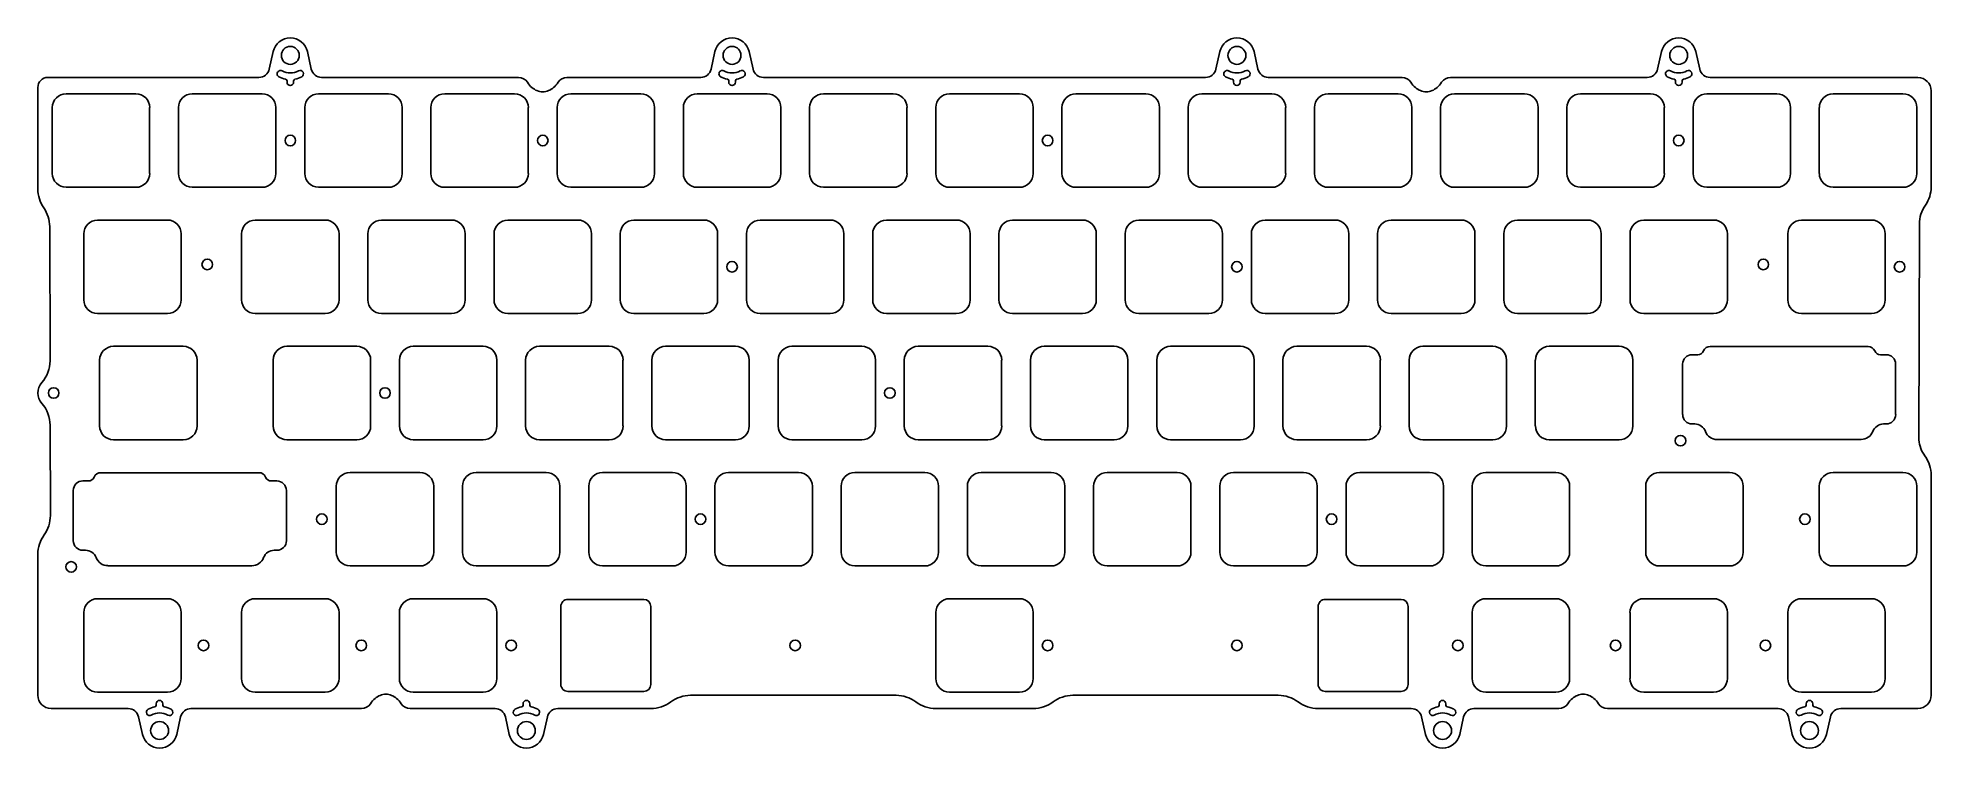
# Model space of a CAD drawing. Header units: millimetres. Extents: x 4 to 290, y 5 to 112.
import ezdxf

# ---------------------------------------------------------------- set-up
doc = ezdxf.new("R2010")
doc.units = ezdxf.units.MM
doc.layers.add('Shape2DView', color=7, linetype='CONTINUOUS')

msp = doc.modelspace()

# ---------------------------------------------------------------- linework, layer by layer
at = {"layer": 'Shape2DView'}
for p, q in [((39.8, 109.75), (39.21, 107.1)), ((45.56, 107.1), (44.98, 109.75)), ((106.48, 109.75), (105.89, 107.1)), ((112.24, 107.1), (111.65, 109.75)), ((182.68, 109.75), (182.09, 107.1)), ((188.44, 107.1), (187.85, 109.75)), ((249.35, 109.75), (248.76, 107.1)), ((255.11, 107.1), (254.53, 109.75)), ((37.65, 105.85), (5.79, 105.85)), ((76.83, 105.85), (47.12, 105.85)), ((104.33, 105.85), (84.15, 105.85)), ((180.53, 105.85), (113.8, 105.85)), ((210.18, 105.85), (190, 105.85)), ((247.2, 105.85), (217.5, 105.85)), ((288.04, 105.85), (256.67, 105.85)), ((4.29, 104.35), (4.29, 89.02)), ((8.54, 103.38), (19.09, 103.38)), ((27.59, 103.38), (38.14, 103.38)), ((41.89, 105.13), (41.89, 105.35)), ((42.89, 105.35), (42.89, 105.13)), ((46.64, 103.38), (57.19, 103.38)), ((65.69, 103.38), (76.24, 103.38)), ((84.74, 103.38), (95.29, 103.38)), ((103.79, 103.38), (114.34, 103.38)), ((108.56, 105.13), (108.56, 105.35)), ((109.56, 105.35), (109.56, 105.13)), ((122.84, 103.38), (133.39, 103.38)), ((141.89, 103.38), (152.44, 103.38)), ((160.94, 103.38), (171.49, 103.38)), ((179.99, 103.38), (190.54, 103.38)), ((184.76, 105.13), (184.76, 105.35)), ((185.76, 105.35), (185.76, 105.13)), ((199.04, 103.38), (209.59, 103.38)), ((218.09, 103.38), (228.64, 103.38)), ((237.14, 103.38), (247.69, 103.38)), ((251.44, 105.13), (251.44, 105.35)), ((252.44, 105.35), (252.44, 105.13)), ((256.19, 103.38), (266.74, 103.38)), ((275.24, 103.38), (285.79, 103.38)), ((290.04, 89.33), (290.04, 103.85)), ((6.46, 91.35), (6.46, 101.3)), ((21.16, 101.3), (21.16, 91.35)), ((25.51, 91.35), (25.51, 101.3)), ((40.21, 101.3), (40.21, 91.35)), ((44.56, 91.35), (44.56, 101.3)), ((59.26, 101.3), (59.26, 91.35)), ((63.61, 91.35), (63.61, 101.3)), ((78.31, 101.3), (78.31, 91.35)), ((82.66, 91.35), (82.66, 101.3)), ((97.36, 101.3), (97.36, 91.35)), ((101.71, 91.35), (101.71, 101.3)), ((116.41, 101.3), (116.41, 91.35)), ((120.76, 91.35), (120.76, 101.3)), ((135.46, 101.3), (135.46, 91.35)), ((139.81, 91.35), (139.81, 101.3)), ((154.51, 101.3), (154.51, 91.35)), ((158.86, 91.35), (158.86, 101.3)), ((173.56, 101.3), (173.56, 91.35)), ((177.91, 91.35), (177.91, 101.3)), ((192.61, 101.3), (192.61, 91.35)), ((196.96, 91.35), (196.96, 101.3)), ((211.66, 101.3), (211.66, 91.35)), ((216.01, 91.35), (216.01, 101.3)), ((230.71, 101.3), (230.71, 91.35)), ((235.06, 91.35), (235.06, 101.3)), ((249.76, 101.3), (249.76, 91.35)), ((254.11, 91.35), (254.11, 101.3)), ((268.81, 101.3), (268.81, 91.35)), ((273.16, 91.35), (273.16, 101.3)), ((287.86, 101.3), (287.86, 91.35)), ((19.09, 89.28), (8.54, 89.28)), ((38.14, 89.28), (27.59, 89.28)), ((57.19, 89.28), (46.64, 89.28)), ((76.24, 89.28), (65.69, 89.28)), ((95.29, 89.28), (84.74, 89.28)), ((114.34, 89.28), (103.79, 89.28)), ((133.39, 89.28), (122.84, 89.28)), ((152.44, 89.28), (141.89, 89.28)), ((171.49, 89.28), (160.94, 89.28)), ((190.54, 89.28), (179.99, 89.28)), ((209.59, 89.28), (199.04, 89.28)), ((228.64, 89.28), (218.09, 89.28)), ((247.69, 89.28), (237.14, 89.28)), ((266.74, 89.28), (256.19, 89.28)), ((285.79, 89.28), (275.24, 89.28)), ((6.07, 83.33), (6.12, 63.1)), ((13.3, 84.33), (23.85, 84.33)), ((37.11, 84.33), (47.66, 84.33)), ((56.16, 84.33), (66.71, 84.33)), ((75.21, 84.33), (85.76, 84.33)), ((94.26, 84.33), (104.81, 84.33)), ((113.31, 84.33), (123.86, 84.33)), ((132.36, 84.33), (142.91, 84.33)), ((151.41, 84.33), (161.96, 84.33)), ((170.46, 84.33), (181.01, 84.33)), ((189.51, 84.33), (200.06, 84.33)), ((208.56, 84.33), (219.11, 84.33)), ((227.61, 84.33), (238.16, 84.33)), ((246.66, 84.33), (257.21, 84.33)), ((270.48, 84.33), (281.03, 84.33)), ((288.18, 51.14), (288.26, 83.71)), ((11.23, 72.3), (11.23, 82.25)), ((25.93, 82.25), (25.93, 72.3)), ((35.04, 72.3), (35.04, 82.25)), ((49.74, 82.25), (49.74, 72.3)), ((54.09, 72.3), (54.09, 82.25)), ((68.79, 82.25), (68.79, 72.3)), ((73.14, 72.3), (73.14, 82.25)), ((87.84, 82.25), (87.84, 72.3)), ((92.19, 72.3), (92.19, 82.25)), ((106.89, 82.25), (106.89, 72.3)), ((111.24, 72.3), (111.24, 82.25)), ((125.94, 82.25), (125.94, 72.3)), ((130.29, 72.3), (130.29, 82.25)), ((144.99, 82.25), (144.99, 72.3)), ((149.34, 72.3), (149.34, 82.25)), ((164.04, 82.25), (164.04, 72.3)), ((168.39, 72.3), (168.39, 82.25)), ((183.09, 82.25), (183.09, 72.3)), ((187.44, 72.3), (187.44, 82.25)), ((202.14, 82.25), (202.14, 72.3)), ((206.49, 72.3), (206.49, 82.25)), ((221.19, 82.25), (221.19, 72.3)), ((225.54, 72.3), (225.54, 82.25)), ((240.24, 82.25), (240.24, 72.3)), ((244.59, 72.3), (244.59, 82.25)), ((259.29, 82.25), (259.29, 72.3)), ((268.4, 72.3), (268.4, 82.25)), ((283.1, 82.25), (283.1, 72.3)), ((23.85, 70.23), (13.3, 70.23)), ((47.66, 70.23), (37.11, 70.23)), ((66.71, 70.23), (56.16, 70.23)), ((85.76, 70.23), (75.21, 70.23)), ((104.81, 70.23), (94.26, 70.23)), ((123.86, 70.23), (113.31, 70.23)), ((142.91, 70.23), (132.36, 70.23)), ((161.96, 70.23), (151.41, 70.23)), ((181.01, 70.23), (170.46, 70.23)), ((200.06, 70.23), (189.51, 70.23)), ((219.11, 70.23), (208.56, 70.23)), ((238.16, 70.23), (227.61, 70.23)), ((257.21, 70.23), (246.66, 70.23)), ((281.03, 70.23), (270.48, 70.23)), ((13.61, 53.25), (13.61, 63.2)), ((15.68, 65.28), (26.23, 65.28)), ((28.31, 63.2), (28.31, 53.25)), ((39.8, 53.25), (39.8, 63.2)), ((41.88, 65.28), (52.43, 65.28)), ((54.5, 63.2), (54.5, 53.25)), ((58.85, 53.25), (58.85, 63.2)), ((60.93, 65.28), (71.48, 65.28)), ((73.55, 63.2), (73.55, 53.25)), ((77.9, 53.25), (77.9, 63.2)), ((79.98, 65.28), (90.53, 65.28)), ((92.6, 63.2), (92.6, 53.25)), ((96.95, 53.25), (96.95, 63.2)), ((99.03, 65.28), (109.58, 65.28)), ((111.65, 63.2), (111.65, 53.25)), ((116, 53.25), (116, 63.2)), ((118.08, 65.28), (128.63, 65.28)), ((130.7, 63.2), (130.7, 53.25)), ((135.05, 53.25), (135.05, 63.2)), ((137.13, 65.28), (147.68, 65.28)), ((149.75, 63.2), (149.75, 53.25)), ((154.1, 53.25), (154.1, 63.2)), ((156.18, 65.28), (166.73, 65.28)), ((168.8, 63.2), (168.8, 53.25)), ((173.15, 53.25), (173.15, 63.2)), ((175.23, 65.28), (185.78, 65.28)), ((187.85, 63.2), (187.85, 53.25)), ((192.2, 53.25), (192.2, 63.2)), ((194.28, 65.28), (204.83, 65.28)), ((206.9, 63.2), (206.9, 53.25)), ((211.25, 53.25), (211.25, 63.2)), ((213.33, 65.28), (223.88, 65.28)), ((225.95, 63.2), (225.95, 53.25)), ((230.3, 53.25), (230.3, 63.2)), ((232.38, 65.28), (242.93, 65.28)), ((245, 63.2), (245, 53.25)), ((253.97, 64), (254.82, 64)), ((256.68, 65.25), (280.53, 65.25)), ((282.39, 64), (283.26, 64)), ((252.53, 54.98), (252.53, 62.58)), ((284.68, 62.58), (284.68, 54.98)), ((6.14, 53.35), (6.17, 39.74)), ((254.36, 53.55), (253.96, 53.55)), ((283.25, 53.55), (282.85, 53.55)), ((26.23, 51.18), (15.68, 51.18)), ((52.43, 51.18), (41.88, 51.18)), ((71.48, 51.18), (60.93, 51.18)), ((90.53, 51.18), (79.98, 51.18)), ((109.58, 51.18), (99.03, 51.18)), ((128.63, 51.18), (118.08, 51.18)), ((147.68, 51.18), (137.13, 51.18)), ((166.73, 51.18), (156.18, 51.18)), ((185.78, 51.18), (175.23, 51.18)), ((204.83, 51.18), (194.28, 51.18)), ((223.88, 51.18), (213.33, 51.18)), ((242.93, 51.18), (232.38, 51.18)), ((279.48, 51.21), (257.73, 51.21)), ((13.79, 46.2), (37.65, 46.2)), ((51.4, 46.23), (61.95, 46.23)), ((70.45, 46.23), (81, 46.23)), ((89.5, 46.23), (100.05, 46.23)), ((108.55, 46.23), (119.1, 46.23)), ((127.6, 46.23), (138.15, 46.23)), ((146.65, 46.23), (157.2, 46.23)), ((165.7, 46.23), (176.25, 46.23)), ((184.75, 46.23), (195.3, 46.23)), ((203.8, 46.23), (214.35, 46.23)), ((222.85, 46.23), (233.4, 46.23)), ((249.04, 46.23), (259.59, 46.23)), ((275.24, 46.23), (285.79, 46.23)), ((290.04, 12.6), (290.04, 45.8)), ((9.64, 35.93), (9.64, 43.53)), ((11.08, 44.95), (11.93, 44.95)), ((39.5, 44.95), (40.37, 44.95)), ((41.79, 43.53), (41.79, 35.93)), ((49.33, 34.2), (49.33, 44.15)), ((64.03, 44.15), (64.03, 34.2)), ((68.38, 34.2), (68.38, 44.15)), ((83.08, 44.15), (83.08, 34.2)), ((87.43, 34.2), (87.43, 44.15)), ((102.13, 44.15), (102.13, 34.2)), ((106.48, 34.2), (106.48, 44.15)), ((121.18, 44.15), (121.18, 34.2)), ((125.53, 34.2), (125.53, 44.15)), ((140.23, 44.15), (140.23, 34.2)), ((144.58, 34.2), (144.58, 44.15)), ((159.28, 44.15), (159.28, 34.2)), ((163.63, 34.2), (163.63, 44.15)), ((178.33, 44.15), (178.33, 34.2)), ((182.68, 34.2), (182.68, 44.15)), ((197.38, 44.15), (197.38, 34.2)), ((201.73, 34.2), (201.73, 44.15)), ((216.43, 44.15), (216.43, 34.2)), ((220.78, 34.2), (220.78, 44.15)), ((235.48, 44.15), (235.48, 34.2)), ((246.97, 34.2), (246.97, 44.15)), ((261.67, 44.15), (261.67, 34.2)), ((273.16, 34.2), (273.16, 44.15)), ((287.86, 44.15), (287.86, 34.2)), ((11.47, 34.5), (11.07, 34.5)), ((40.36, 34.5), (39.97, 34.5)), ((4.29, 33.9), (4.29, 12.6)), ((36.59, 32.16), (14.84, 32.16)), ((61.95, 32.13), (51.4, 32.13)), ((81, 32.13), (70.45, 32.13)), ((100.05, 32.13), (89.5, 32.13)), ((119.1, 32.13), (108.55, 32.13)), ((138.15, 32.13), (127.6, 32.13)), ((157.2, 32.13), (146.65, 32.13)), ((176.25, 32.13), (165.7, 32.13)), ((195.3, 32.13), (184.75, 32.13)), ((214.35, 32.13), (203.8, 32.13)), ((233.4, 32.13), (222.85, 32.13)), ((259.59, 32.13), (249.04, 32.13)), ((285.79, 32.13), (275.24, 32.13)), ((13.3, 27.18), (23.85, 27.18)), ((37.11, 27.18), (47.66, 27.18)), ((60.93, 27.18), (71.48, 27.18)), ((83.21, 14.25), (83.21, 26)), ((84.29, 27.08), (95.74, 27.08)), ((96.81, 26), (96.81, 14.25)), ((141.89, 27.18), (152.44, 27.18)), ((197.51, 14.25), (197.51, 26)), ((198.59, 27.08), (210.04, 27.08)), ((211.11, 26), (211.11, 14.25)), ((222.85, 27.18), (233.4, 27.18)), ((246.66, 27.18), (257.21, 27.18)), ((270.48, 27.18), (281.03, 27.18)), ((11.23, 15.15), (11.23, 25.1)), ((25.93, 25.1), (25.93, 15.15)), ((35.04, 15.15), (35.04, 25.1)), ((49.74, 25.1), (49.74, 15.15)), ((58.85, 15.15), (58.85, 25.1)), ((73.55, 25.1), (73.55, 15.15)), ((139.81, 15.15), (139.81, 25.1)), ((154.51, 25.1), (154.51, 15.15)), ((220.78, 15.15), (220.78, 25.1)), ((235.48, 25.1), (235.48, 15.15)), ((244.59, 15.15), (244.59, 25.1)), ((259.29, 25.1), (259.29, 15.15)), ((268.4, 15.15), (268.4, 25.1)), ((283.1, 25.1), (283.1, 15.15)), ((23.85, 13.08), (13.3, 13.08)), ((47.66, 13.08), (37.11, 13.08)), ((71.48, 13.08), (60.93, 13.08)), ((95.74, 13.18), (84.29, 13.18)), ((102.81, 12.6), (133.81, 12.6)), ((152.44, 13.08), (141.89, 13.08)), ((160.51, 12.6), (191.51, 12.6)), ((210.04, 13.18), (198.59, 13.18)), ((233.4, 13.08), (222.85, 13.08)), ((257.21, 13.08), (246.66, 13.08)), ((281.03, 13.08), (270.48, 13.08)), ((6.29, 10.6), (17.92, 10.6)), ((19.49, 9.35), (20.07, 6.7)), ((22.16, 11.1), (22.16, 11.33)), ((23.16, 11.33), (23.16, 11.1)), ((25.25, 6.7), (25.83, 9.35)), ((27.4, 10.6), (53.15, 10.6)), ((60.47, 10.6), (73.29, 10.6)), ((74.85, 9.35), (75.44, 6.7)), ((77.52, 11.1), (77.52, 11.33)), ((78.52, 11.33), (78.52, 11.1)), ((80.61, 6.7), (81.2, 9.35)), ((82.76, 10.6), (96.81, 10.6)), ((139.81, 10.6), (154.51, 10.6)), ((197.51, 10.6), (211.57, 10.6)), ((213.13, 9.35), (213.71, 6.7)), ((215.8, 11.1), (215.8, 11.33)), ((216.8, 11.33), (216.8, 11.1)), ((218.89, 6.7), (219.48, 9.35)), ((221.04, 10.6), (233.85, 10.6)), ((241.17, 10.6), (266.93, 10.6)), ((268.49, 9.35), (269.08, 6.7)), ((271.17, 11.1), (271.17, 11.33)), ((272.17, 11.33), (272.17, 11.1)), ((274.25, 6.7), (274.84, 9.35)), ((276.4, 10.6), (288.04, 10.6))]:
    msp.add_line(p, q, dxfattribs=at)
for centre, radius in [((42.39, 109.18), 1.35), ((109.06, 109.18), 1.35), ((185.26, 109.18), 1.35), ((251.94, 109.18), 1.35), ((42.39, 96.33), 0.8), ((80.49, 96.33), 0.8), ((156.69, 96.33), 0.8), ((251.94, 96.33), 0.8), ((29.86, 77.63), 0.8), ((109.06, 77.28), 0.8), ((185.26, 77.28), 0.8), ((264.71, 77.63), 0.8), ((285.28, 77.28), 0.8), ((6.67, 58.23), 0.8), ((56.68, 58.23), 0.8), ((132.88, 58.23), 0.8), ((252.21, 51.03), 0.8), ((47.15, 39.18), 0.8), ((104.3, 39.18), 0.8), ((199.55, 39.18), 0.8), ((270.99, 39.18), 0.8), ((9.32, 31.98), 0.8), ((29.29, 20.13), 0.8), ((53.1, 20.13), 0.8), ((75.73, 20.13), 0.8), ((118.59, 20.13), 0.8), ((156.69, 20.13), 0.8), ((185.26, 20.13), 0.8), ((218.6, 20.13), 0.8), ((242.41, 20.13), 0.8), ((265.03, 20.13), 0.8), ((22.66, 7.28), 1.35), ((78.02, 7.28), 1.35), ((216.3, 7.28), 1.35), ((271.67, 7.28), 1.35)]:
    msp.add_circle(centre, radius, dxfattribs=at)
for centre, radius, start, end in [((42.39, 109.18), 2.65, 12.5, 167.5), ((109.06, 109.18), 2.65, 12.5, 167.5), ((185.26, 109.18), 2.65, 12.5, 167.5), ((251.94, 109.18), 2.65, 12.5, 167.5), ((5.79, 104.35), 1.5, 90, 180), ((37.65, 107.45), 1.6, -90, -12.5), ((40.9, 106.4), 0.5, 61.8452, -118.1548), ((42.39, 109.18), 3.65, -118.1548, -101.0875), ((42.39, 109.18), 2.65, -118.1548, -61.8452), ((42.39, 109.18), 3.65, -78.9125, -61.8452), ((43.87, 106.4), 0.5, -61.8452, 118.1548), ((47.12, 107.45), 1.6, -167.5, -90), ((76.83, 104.25), 1.6, 33.0383, 90), ((84.15, 104.25), 1.6, 90, 146.9617), ((104.33, 107.45), 1.6, -90, -12.5), ((107.58, 106.4), 0.5, 61.8452, -118.1548), ((109.06, 109.18), 3.65, -118.1548, -101.0875), ((109.06, 109.18), 2.65, -118.1548, -61.8452), ((109.06, 109.18), 3.65, -78.9125, -61.8452), ((110.55, 106.4), 0.5, -61.8452, 118.1548), ((113.8, 107.45), 1.6, -167.5, -90), ((180.53, 107.45), 1.6, -90, -12.5), ((183.78, 106.4), 0.5, 61.8452, -118.1548), ((185.26, 109.18), 3.65, -118.1548, -101.0875), ((185.26, 109.18), 2.65, -118.1548, -61.8452), ((185.26, 109.18), 3.65, -78.9125, -61.8452), ((186.75, 106.4), 0.5, -61.8452, 118.1548), ((190, 107.45), 1.6, -167.5, -90), ((210.18, 104.25), 1.6, 33.0383, 90), ((217.5, 104.25), 1.6, 90, 146.9617), ((247.2, 107.45), 1.6, -90, -12.5), ((250.45, 106.4), 0.5, 61.8452, -118.1548), ((251.94, 109.18), 3.65, -118.1548, -101.0875), ((251.94, 109.18), 2.65, -118.1548, -61.8452), ((251.94, 109.18), 3.65, -78.9125, -61.8452), ((253.42, 106.4), 0.5, -61.8452, 118.1548), ((256.67, 107.45), 1.6, -167.5, -90), ((288.04, 103.85), 2, 0, 90), ((8.54, 101.3), 2.07, 90, -180), ((19.09, 101.3), 2.08, 0, 90), ((27.59, 101.3), 2.07, 90, -180), ((38.14, 101.3), 2.08, 0, 90), ((41.64, 105.35), 0.25, 0, 78.9125), ((42.39, 105.13), 0.5, 180, 0), ((43.14, 105.35), 0.25, 101.0875, 180), ((46.64, 101.3), 2.07, 90, -180), ((57.19, 101.3), 2.08, 0, 90), ((65.69, 101.3), 2.08, 90, 180), ((76.24, 101.3), 2.08, 0, 90), ((84.74, 101.3), 2.07, 90, -180), ((95.29, 101.3), 2.08, 0, 90), ((103.79, 101.3), 2.08, 90, 180), ((108.31, 105.35), 0.25, 0, 78.9125), ((109.06, 105.13), 0.5, 180, 0), ((109.81, 105.35), 0.25, 101.0875, 180), ((114.34, 101.3), 2.08, 0, 90), ((122.84, 101.3), 2.07, 90, -180), ((133.39, 101.3), 2.08, 0, 90), ((141.89, 101.3), 2.08, 90, 180), ((152.44, 101.3), 2.08, 0, 90), ((160.94, 101.3), 2.08, 90, 180), ((171.49, 101.3), 2.08, 0, 90), ((179.99, 101.3), 2.08, 90, 180), ((184.51, 105.35), 0.25, 0, 78.9125), ((185.26, 105.13), 0.5, 180, 0), ((186.01, 105.35), 0.25, 101.0875, 180), ((190.54, 101.3), 2.08, 0, 90), ((199.04, 101.3), 2.08, 90, 180), ((209.59, 101.3), 2.08, 0, 90), ((218.09, 101.3), 2.08, 90, 180), ((228.64, 101.3), 2.08, 0, 90), ((237.14, 101.3), 2.07, 90, -180), ((247.69, 101.3), 2.08, 0, 90), ((251.19, 105.35), 0.25, 0, 78.9125), ((251.94, 105.13), 0.5, 180, 0), ((252.69, 105.35), 0.25, 101.0875, 180), ((256.19, 101.3), 2.07, 90, -180), ((266.74, 101.3), 2.08, 0, 90), ((275.24, 101.3), 2.07, 90, -180), ((285.79, 101.3), 2.08, 0, 90), ((9.29, 89.02), 5, 180, -145.2474), ((8.54, 91.35), 2.07, 180, -90), ((19.09, 91.35), 2.08, -90, 0), ((27.59, 91.35), 2.07, 180, -90), ((38.14, 91.35), 2.08, -90, 0), ((46.64, 91.35), 2.07, 180, -90), ((57.19, 91.35), 2.08, -90, 0), ((65.69, 91.35), 2.08, -180, -90), ((76.24, 91.35), 2.08, -90, 0), ((84.74, 91.35), 2.07, 180, -90), ((95.29, 91.35), 2.08, -90, 0), ((103.79, 91.35), 2.08, -180, -90), ((114.34, 91.35), 2.08, -90, 0), ((122.84, 91.35), 2.07, -180, -90), ((133.39, 91.35), 2.08, -90, 0), ((141.89, 91.35), 2.08, -180, -90), ((152.44, 91.35), 2.08, -90, 0), ((160.94, 91.35), 2.08, -180, -90), ((171.49, 91.35), 2.08, -90, 0), ((179.99, 91.35), 2.08, -180, -90), ((190.54, 91.35), 2.08, -90, 0), ((199.04, 91.35), 2.08, -180, -90), ((209.59, 91.35), 2.08, -90, 0), ((218.09, 91.35), 2.08, -180, -90), ((228.64, 91.35), 2.08, -90, 0), ((237.14, 91.35), 2.07, 180, -90), ((247.69, 91.35), 2.08, -90, 0), ((256.19, 91.35), 2.07, 180, -90), ((266.74, 91.35), 2.08, -90, 0), ((275.24, 91.35), 2.07, 180, -90), ((285.79, 91.35), 2.08, -90, 0), ((285.26, 89.33), 4.78, -35.1546, 0), ((1.07, 83.32), 5, 0.1259, 34.7526), ((293.26, 83.7), 5, 144.8454, 179.8741), ((13.3, 82.25), 2.07, 90, -180), ((23.85, 82.25), 2.08, 0, 90), ((37.11, 82.25), 2.07, 90, -180), ((47.66, 82.25), 2.08, 0, 90), ((56.16, 82.25), 2.07, 90, -180), ((66.71, 82.25), 2.08, 0, 90), ((75.21, 82.25), 2.07, 90, -180), ((85.76, 82.25), 2.08, 0, 90), ((94.26, 82.25), 2.07, 90, -180), ((104.81, 82.25), 2.08, 0, 90), ((113.31, 82.25), 2.07, 90, -180), ((123.86, 82.25), 2.08, 0, 90), ((132.36, 82.25), 2.07, 90, -180), ((142.91, 82.25), 2.08, 0, 90), ((151.41, 82.25), 2.07, 90, -180), ((161.96, 82.25), 2.08, 0, 90), ((170.46, 82.25), 2.07, 90, -180), ((181.01, 82.25), 2.08, 0, 90), ((189.51, 82.25), 2.07, 90, -180), ((200.06, 82.25), 2.08, 0, 90), ((208.56, 82.25), 2.07, 90, -180), ((219.11, 82.25), 2.08, 0, 90), ((227.61, 82.25), 2.07, 90, -180), ((238.16, 82.25), 2.08, 0, 90), ((246.66, 82.25), 2.07, 90, -180), ((257.21, 82.25), 2.08, 0, 90), ((270.48, 82.25), 2.07, 90, -180), ((281.03, 82.25), 2.08, 0, 90), ((13.3, 72.3), 2.07, 180, -90), ((23.85, 72.3), 2.08, -90, 0), ((37.11, 72.3), 2.07, 180, -90), ((47.66, 72.3), 2.08, -90, 0), ((56.16, 72.3), 2.07, 180, -90), ((66.71, 72.3), 2.08, -90, 0), ((75.21, 72.3), 2.07, 180, -90), ((85.76, 72.3), 2.08, -90, 0), ((94.26, 72.3), 2.07, 180, -90), ((104.81, 72.3), 2.08, -90, 0), ((113.31, 72.3), 2.07, 180, -90), ((123.86, 72.3), 2.08, -90, 0), ((132.36, 72.3), 2.07, 180, -90), ((142.91, 72.3), 2.08, -90, 0), ((151.41, 72.3), 2.07, 180, -90), ((161.96, 72.3), 2.08, -90, 0), ((170.46, 72.3), 2.07, 180, -90), ((181.01, 72.3), 2.08, -90, 0), ((189.51, 72.3), 2.07, 180, -90), ((200.06, 72.3), 2.08, -90, 0), ((208.56, 72.3), 2.07, 180, -90), ((219.11, 72.3), 2.08, -90, 0), ((227.61, 72.3), 2.07, 180, -90), ((238.16, 72.3), 2.08, -90, 0), ((246.66, 72.3), 2.07, 180, -90), ((257.21, 72.3), 2.08, -90, 0), ((270.48, 72.3), 2.07, 180, -90), ((281.03, 72.3), 2.08, -90, 0), ((1.12, 63.09), 5, -41.2091, 0.1259), ((15.68, 63.2), 2.07, 90, -180), ((26.23, 63.2), 2.08, 0, 90), ((41.88, 63.2), 2.07, 90, -180), ((52.43, 63.2), 2.08, 0, 90), ((60.93, 63.2), 2.07, 90, -180), ((71.48, 63.2), 2.08, 0, 90), ((79.98, 63.2), 2.07, 90, -180), ((90.53, 63.2), 2.08, 0, 90), ((99.03, 63.2), 2.07, 90, -180), ((109.58, 63.2), 2.08, 0, 90), ((118.08, 63.2), 2.07, 90, -180), ((128.63, 63.2), 2.08, 0, 90), ((137.13, 63.2), 2.07, 90, -180), ((147.68, 63.2), 2.08, 0, 90), ((156.18, 63.2), 2.07, 90, -180), ((166.73, 63.2), 2.08, 0, 90), ((175.23, 63.2), 2.07, 90, -180), ((185.78, 63.2), 2.08, 0, 90), ((194.28, 63.2), 2.07, 90, -180), ((204.83, 63.2), 2.08, 0, 90), ((213.33, 63.2), 2.07, 90, -180), ((223.88, 63.2), 2.08, 0, 90), ((232.38, 63.2), 2.07, 90, -180), ((242.93, 63.2), 2.08, 0, 90), ((253.96, 62.58), 1.43, 89.5229, -179.9988), ((254.82, 64.93), 0.928, -90.0001, -22.0251), ((256.68, 64.18), 1.08, 89.9983, 157.9738), ((280.53, 64.18), 1.07, 22.0205, 90.0013), ((282.39, 64.93), 0.928, -157.9752, -90.0013), ((283.26, 62.58), 1.42, -0.0021, 90.001), ((6.67, 58.23), 2.38, 138.7909, -138.5391), ((1.14, 53.34), 5, 0.1259, 41.4609), ((253.96, 54.98), 1.42, 179.9982, -89.9986), ((283.26, 54.98), 1.43, -90.4725, -0.0028), ((15.68, 53.25), 2.07, 180, -90), ((26.23, 53.25), 2.08, -90, 0), ((41.88, 53.25), 2.07, 180, -90), ((52.43, 53.25), 2.08, -90, 0), ((60.93, 53.25), 2.07, 180, -90), ((71.48, 53.25), 2.08, -90, 0), ((79.98, 53.25), 2.07, 180, -90), ((90.53, 53.25), 2.08, -90, 0), ((99.03, 53.25), 2.07, 180, -90), ((109.58, 53.25), 2.08, -90, 0), ((118.08, 53.25), 2.07, 180, -90), ((128.63, 53.25), 2.08, -90, 0), ((137.13, 53.25), 2.07, 180, -90), ((147.68, 53.25), 2.08, -90, 0), ((156.18, 53.25), 2.07, 180, -90), ((166.73, 53.25), 2.08, -90, 0), ((175.23, 53.25), 2.07, 180, -90), ((185.78, 53.25), 2.08, -90, 0), ((194.28, 53.25), 2.07, 180, -90), ((204.83, 53.25), 2.08, -90, 0), ((213.33, 53.25), 2.07, 180, -90), ((223.88, 53.25), 2.08, -90, 0), ((232.38, 53.25), 2.07, 180, -90), ((242.93, 53.25), 2.08, -90, 0), ((254.36, 51.83), 1.72, 20.5431, 90.0016), ((257.73, 53.09), 1.88, -159.4509, -89.9987), ((279.48, 53.09), 1.87, -90.0005, -20.5461), ((282.85, 51.83), 1.72, 89.9998, 159.4546), ((293.16, 51.64), 5, -174.2614, -144.2958), ((285.04, 45.8), 5, 0, 35.7042), ((13.79, 45.13), 1.07, 89.9946, 157.9775), ((37.65, 45.13), 1.07, 22.0237, 89.9981), ((51.4, 44.15), 2.07, 90, -180), ((61.95, 44.15), 2.08, 0, 90), ((70.45, 44.15), 2.07, 90, -180), ((81, 44.15), 2.08, 0, 90), ((89.5, 44.15), 2.07, 90, -180), ((100.05, 44.15), 2.08, 0, 90), ((108.55, 44.15), 2.07, 90, -180), ((119.1, 44.15), 2.08, 0, 90), ((127.6, 44.15), 2.07, 90, -180), ((138.15, 44.15), 2.08, 0, 90), ((146.65, 44.15), 2.07, 90, -180), ((157.2, 44.15), 2.08, 0, 90), ((165.7, 44.15), 2.07, 90, -180), ((176.25, 44.15), 2.08, 0, 90), ((184.75, 44.15), 2.07, 90, -180), ((195.3, 44.15), 2.08, 0, 90), ((203.8, 44.15), 2.07, 90, -180), ((214.35, 44.15), 2.08, 0, 90), ((222.85, 44.15), 2.07, 90, -180), ((233.4, 44.15), 2.08, 0, 90), ((249.04, 44.15), 2.08, 90.0001, 179.9999), ((259.59, 44.15), 2.08, 0, 90), ((275.24, 44.15), 2.08, 90.0001, 179.9999), ((285.79, 44.15), 2.08, 0, 90), ((11.07, 43.53), 1.43, 89.5197, -179.9957), ((11.93, 45.88), 0.928, -90.003, -22.0222), ((39.5, 45.88), 0.928, -157.9755, -90.0015), ((40.37, 43.53), 1.42, -0.0021, 90.001), ((1.17, 39.73), 5, -35.7042, 0.1259), ((9.29, 33.9), 5, 144.2958, 180), ((11.07, 35.93), 1.43, -180, -90.0004), ((11.47, 32.78), 1.72, 20.5455, 89.9992), ((39.97, 32.78), 1.72, 90.0002, 159.4541), ((40.37, 35.93), 1.43, -90.4737, -0.0016), ((14.84, 34.04), 1.87, -159.4531, -89.9965), ((36.59, 34.04), 1.88, -89.9974, -20.549), ((51.4, 34.2), 2.07, 180, -90), ((61.95, 34.2), 2.08, -90, 0), ((70.45, 34.2), 2.07, 180, -90), ((81, 34.2), 2.08, -90, 0), ((89.5, 34.2), 2.07, 180, -90), ((100.05, 34.2), 2.08, -90, 0), ((108.55, 34.2), 2.07, 180, -90), ((119.1, 34.2), 2.08, -90, 0), ((127.6, 34.2), 2.07, 180, -90), ((138.15, 34.2), 2.08, -90, 0), ((146.65, 34.2), 2.07, 180, -90), ((157.2, 34.2), 2.08, -90, 0), ((165.7, 34.2), 2.07, 180, -90), ((176.25, 34.2), 2.08, -90, 0), ((184.75, 34.2), 2.07, 180, -90), ((195.3, 34.2), 2.08, -90, 0), ((203.8, 34.2), 2.07, 180, -90), ((214.35, 34.2), 2.08, -90, 0), ((222.85, 34.2), 2.07, 180, -90), ((233.4, 34.2), 2.08, -90, 0), ((249.04, 34.2), 2.08, -179.9999, -90.0001), ((259.59, 34.2), 2.08, -90, 0), ((275.24, 34.2), 2.08, -179.9999, -90.0001), ((285.79, 34.2), 2.08, -90, 0), ((13.3, 25.1), 2.08, 90.0001, 179.9999), ((23.85, 25.1), 2.08, 0, 90), ((37.11, 25.1), 2.08, 90.0001, 179.9999), ((47.66, 25.1), 2.08, 0, 90), ((60.93, 25.1), 2.08, 90.0001, 179.9999), ((71.48, 25.1), 2.08, 0, 90), ((84.29, 26), 1.07, 89.9999, -179.9999), ((95.74, 26), 1.07, 0, 90), ((141.89, 25.1), 2.08, 90.0001, 179.9999), ((152.44, 25.1), 2.08, 0, 90), ((198.59, 26), 1.07, 89.9999, -179.9999), ((210.04, 26), 1.07, 0, 90), ((222.85, 25.1), 2.08, 90.0001, 179.9999), ((233.4, 25.1), 2.08, 0, 90), ((246.66, 25.1), 2.08, 90.0001, 179.9999), ((257.21, 25.1), 2.08, 0, 90), ((270.48, 25.1), 2.08, 90.0001, 179.9999), ((281.03, 25.1), 2.08, 0, 90), ((13.3, 15.15), 2.08, -179.9999, -90.0001), ((23.85, 15.15), 2.08, -90, 0), ((37.11, 15.15), 2.08, -179.9999, -90.0001), ((47.66, 15.15), 2.08, -90, 0), ((60.93, 15.15), 2.08, -179.9999, -90.0001), ((71.48, 15.15), 2.08, -90, 0), ((141.89, 15.15), 2.08, -179.9999, -90.0001), ((152.44, 15.15), 2.08, -90, 0), ((222.85, 15.15), 2.08, -179.9999, -90.0001), ((233.4, 15.15), 2.08, -90, 0), ((246.66, 15.15), 2.08, -179.9999, -90.0001), ((257.21, 15.15), 2.08, -90, 0), ((270.48, 15.15), 2.08, -179.9999, -90.0001), ((281.03, 15.15), 2.08, -90, 0), ((6.29, 12.6), 2, 180, -90), ((22.66, 11.33), 0.5, 0, 180), ((78.02, 11.33), 0.5, 0, 180), ((84.29, 14.25), 1.07, 179.9999, -89.9999), ((95.74, 14.25), 1.07, -90, 0), ((96.81, 15.6), 5, -90, -53.1301), ((102.81, 7.6), 5, 90, 126.8699), ((133.81, 7.6), 5, 53.1301, 90), ((139.81, 15.6), 5, -126.8699, -90), ((154.51, 15.6), 5, -90, -53.1301), ((160.51, 7.6), 5, 90, 126.8699), ((191.51, 7.6), 5, 53.1301, 90), ((197.51, 15.6), 5, -126.8699, -90), ((198.59, 14.25), 1.07, 179.9999, -89.9999), ((210.04, 14.25), 1.07, -90, 0), ((216.3, 11.33), 0.5, 0, 180), ((271.67, 11.33), 0.5, 0, 180), ((288.04, 12.6), 2, -90, 0), ((17.92, 9), 1.6, 12.5, 90), ((21.17, 10.05), 0.5, 118.1548, -61.8452), ((22.66, 7.28), 3.65, 101.0875, 118.1548), ((22.66, 7.28), 2.65, 61.8452, 118.1548), ((21.91, 11.1), 0.25, -78.9125, 0), ((23.41, 11.1), 0.25, 180, -101.0875), ((22.66, 7.28), 3.65, 61.8452, 78.9125), ((24.15, 10.05), 0.5, -118.1548, 61.8452), ((27.4, 9), 1.6, 90, 167.5), ((53.15, 12.2), 1.6, -90, -33.0383), ((60.47, 12.2), 1.6, -146.9617, -90), ((73.29, 9), 1.6, 12.5, 90), ((76.54, 10.05), 0.5, 118.1548, -61.8452), ((78.02, 7.28), 3.65, 101.0875, 118.1548), ((78.02, 7.28), 2.65, 61.8452, 118.1548), ((77.27, 11.1), 0.25, -78.9125, 0), ((78.77, 11.1), 0.25, 180, -101.0875), ((78.02, 7.28), 3.65, 61.8452, 78.9125), ((79.51, 10.05), 0.5, -118.1548, 61.8452), ((82.76, 9), 1.6, 90, 167.5), ((211.57, 9), 1.6, 12.5, 90), ((214.82, 10.05), 0.5, 118.1548, -61.8452), ((216.3, 7.28), 3.65, 101.0875, 118.1548), ((216.3, 7.28), 2.65, 61.8452, 118.1548), ((215.55, 11.1), 0.25, -78.9125, 0), ((217.05, 11.1), 0.25, 180, -101.0875), ((216.3, 7.28), 3.65, 61.8452, 78.9125), ((217.79, 10.05), 0.5, -118.1548, 61.8452), ((221.04, 9), 1.6, 90, 167.5), ((233.85, 12.2), 1.6, -90, -33.0383), ((241.17, 12.2), 1.6, -146.9617, -90), ((266.93, 9), 1.6, 12.5, 90), ((270.18, 10.05), 0.5, 118.1548, -61.8452), ((271.67, 7.28), 3.65, 101.0875, 118.1548), ((271.67, 7.28), 2.65, 61.8452, 118.1548), ((270.92, 11.1), 0.25, -78.9125, 0), ((272.42, 11.1), 0.25, 180, -101.0875), ((271.67, 7.28), 3.65, 61.8452, 78.9125), ((273.15, 10.05), 0.5, -118.1548, 61.8452), ((276.4, 9), 1.6, 90, 167.5), ((22.66, 7.28), 2.65, -167.5, -12.5), ((78.02, 7.28), 2.65, -167.5, -12.5), ((216.3, 7.28), 2.65, -167.5, -12.5), ((271.67, 7.28), 2.65, -167.5, -12.5)]:
    msp.add_arc(centre, radius, start, end, dxfattribs=at)
for points in [[(78.17, 105.12), (78.36, 104.83), (78.59, 104.56), (78.86, 104.33), (79.31, 103.94), (79.89, 103.68), (80.49, 103.68), (81.09, 103.68), (81.66, 103.94), (82.12, 104.33), (82.38, 104.56), (82.61, 104.83), (82.81, 105.12)], [(211.52, 105.12), (211.71, 104.83), (211.94, 104.56), (212.21, 104.33), (212.66, 103.94), (213.24, 103.68), (213.84, 103.68), (214.44, 103.68), (215.01, 103.94), (215.47, 104.33), (215.73, 104.56), (215.96, 104.83), (216.16, 105.12)], [(59.13, 11.33), (58.94, 11.63), (58.71, 11.89), (58.44, 12.12), (57.99, 12.51), (57.41, 12.77), (56.81, 12.77), (56.22, 12.77), (55.64, 12.51), (55.19, 12.12), (54.92, 11.89), (54.69, 11.63), (54.49, 11.33)], [(239.83, 11.33), (239.64, 11.63), (239.41, 11.89), (239.14, 12.12), (238.69, 12.51), (238.11, 12.77), (237.51, 12.77), (236.92, 12.77), (236.34, 12.51), (235.89, 12.12), (235.62, 11.89), (235.39, 11.63), (235.19, 11.33)]]:
    msp.add_open_spline(points, degree=3, knots=[-0.5714711, -0.5714711, -0.5714711, -0.5714711, -0.4658752, -0.4658752, -0.4658752, -0.2857355, -0.2857355, -0.2857355, -0.1055958, -0.1055958, -0.1055958, 0, 0, 0, 0], dxfattribs=at)

doc.saveas('drawing.dxf')
